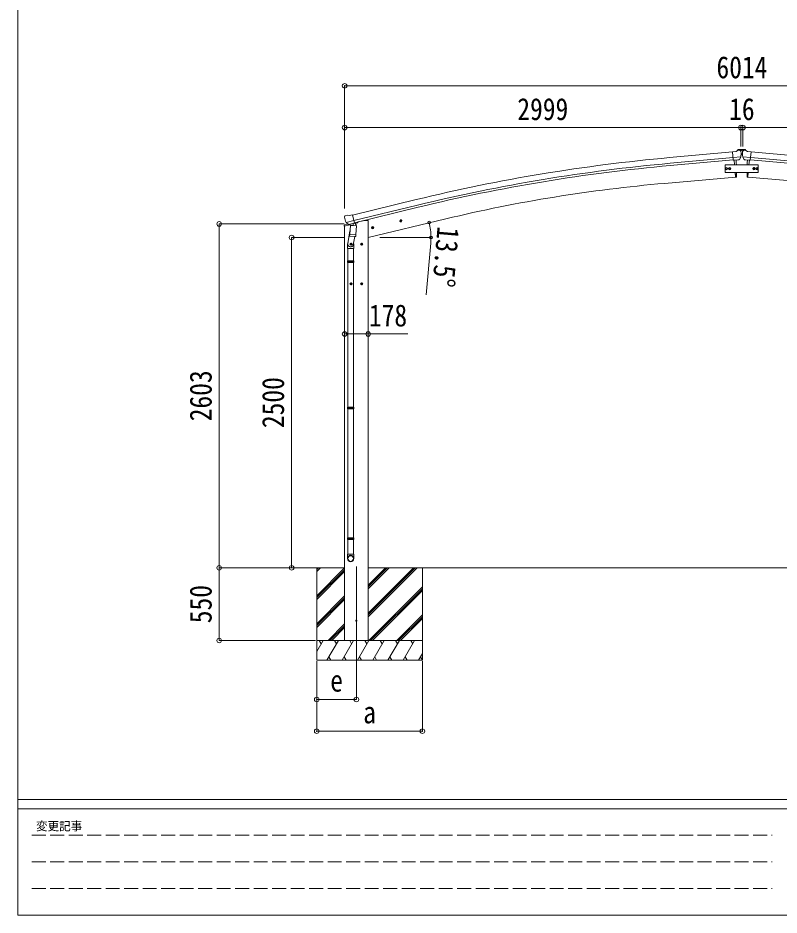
# Model space of a CAD drawing. Units: millimetres at full size. Extents: x -9783 to 33754, y -10064 to 6752.
# Drawn here: x -9783 to -4022, y -6828 to -38 of the extents above; entities that cross this region are included whole.
import ezdxf
from ezdxf.enums import TextEntityAlignment as Align

# ---------------------------------------------------------------- set-up
doc = ezdxf.new("R2010")
doc.units = ezdxf.units.MM
doc.header["$LTSCALE"] = 35
doc.header["$PDMODE"] = 32
doc.header["$PDSIZE"] = 35
doc.linetypes.add('DASHED3', pattern=[4, 3, -1])
for name, color, linetype, lineweight in [('0-0_0', 7, 'Continuous', 9), ('0-1_本体', 4, 'Continuous', 9), ('0-2_部品', 7, 'Continuous', 9), ('0-7_合掌部品', 3, 'Continuous', 9), ('0-8_PARTS2', 2, 'Continuous', 9), ('0-A_寸法', 6, 'Continuous', 9), ('F-0_240', 7, 'Continuous', 9)]:
    doc.layers.add(name, color=color, linetype=linetype, lineweight=lineweight)
doc.styles.add('ＭＳ ゴシック', font='')
doc.styles.get('ＭＳ ゴシック').set_extended_font_data('MS Gothic')

msp = doc.modelspace()

# ---------------------------------------------------------------- linework, layer by layer
at = {"layer": '0-0_0'}
for p, q in [((-7895.44, -4200.05), (-7310.11, -4200.05)), ((-7521.36, -4411.28), (-7310.11, -4200.03)), ((-7521.36, -4200.05), (-7521.36, -4900.05)), ((-7521.36, -4227.43), (-7493.97, -4200.05)), ((-7521.36, -4213.29), (-7508.12, -4200.05)), ((-7132.11, -4570.81), (-6761.34, -4200.05)), ((-7132.11, -4542.53), (-6789.63, -4200.05)), ((-7132.11, -4556.67), (-6775.48, -4200.05)), ((-7132.11, -4358.68), (-6973.47, -4200.05)), ((-7132.11, -4344.54), (-6987.62, -4200.05)), ((-7132.11, -4330.4), (-7001.76, -4200.05)), ((-7132.11, -4200.05), (-4302.69, -4200.05)), ((-6721.36, -4200.05), (-6721.36, -4900.05)), ((-1474.14, -4200.05), (-4303.56, -4200.05)), ((-7521.36, -4425.42), (-7310.11, -4214.17)), ((-7521.36, -4439.56), (-7310.11, -4228.32)), ((-7127.5, -4750.05), (-6721.36, -4343.91)), ((-7521.36, -4623.41), (-7310.11, -4412.16)), ((-7113.36, -4750.05), (-6721.36, -4358.05)), ((-7099.21, -4750.05), (-6721.36, -4372.2)), ((-7521.36, -4637.55), (-7310.11, -4426.3)), ((-7521.36, -4651.7), (-7310.11, -4440.45)), ((-6915.37, -4750.05), (-6721.36, -4556.04)), ((-6901.22, -4750.05), (-6721.36, -4570.19)), ((-6887.08, -4750.05), (-6721.36, -4584.33)), ((-7435.87, -4750.05), (-7310.11, -4624.29)), ((-7421.72, -4750.05), (-7310.11, -4638.44)), ((-7407.58, -4750.05), (-7310.11, -4652.58)), ((-6721.36, -4750.05), (-7521.36, -4750.05)), ((-7521.36, -4833.88), (-7472.96, -4750.05)), ((-7487.96, -4776.03), (-7502.96, -4750.05)), ((-7444.09, -4900.05), (-7357.49, -4750.05)), ((-7372.49, -4776.03), (-7387.49, -4750.05)), ((-7328.62, -4900.05), (-7242.02, -4750.05)), ((-7257.02, -4776.03), (-7272.02, -4750.05)), ((-7213.15, -4900.05), (-7126.55, -4750.05)), ((-7141.55, -4776.03), (-7156.55, -4750.05)), ((-7097.68, -4900.05), (-7011.08, -4750.05)), ((-7026.08, -4776.03), (-7041.08, -4750.05)), ((-6982.21, -4900.05), (-6895.61, -4750.05)), ((-6925.61, -4750.05), (-6910.61, -4776.03)), ((-6866.74, -4900.05), (-6780.14, -4750.05)), ((-6795.14, -4776.03), (-6810.14, -4750.05)), ((-7429.09, -4874.07), (-7414.09, -4900.05)), ((-7313.62, -4874.07), (-7298.62, -4900.05)), ((-7198.15, -4874.07), (-7183.15, -4900.05)), ((-7082.68, -4874.07), (-7067.68, -4900.05)), ((-6967.21, -4874.07), (-6952.21, -4900.05)), ((-6851.74, -4874.07), (-6836.74, -4900.05)), ((-6751.27, -4900.05), (-6721.36, -4848.24)), ((-6736.27, -4874.07), (-6721.27, -4900.05)), ((-7521.36, -4900.05), (-6721.36, -4900.05))]:
    msp.add_line(p, q, dxfattribs=at)
at = {"layer": '0-1_本体'}
for p, q in [((-4851.11, -1095.42), (-4373.78, -1052.38)), ((-3755.13, -1095.42), (-4232.46, -1052.38)), ((-4847.24, -1138.41), (-4370.07, -1095.38)), ((-4845.73, -1155.18), (-4368.55, -1112.15)), ((-3760.52, -1155.18), (-4237.69, -1112.15)), ((-3759, -1138.41), (-4236.18, -1095.38)), ((-4350.08, -1242.96), (-4888.03, -1290.02)), ((-4256.16, -1242.96), (-3718.22, -1290.02)), ((-7250.64, -1529.9), (-6767.76, -1412.42)), ((-7240.6, -1571.88), (-6757.52, -1454.58)), ((-7236.63, -1588.25), (-6753.54, -1470.95)), ((-6544.02, -1558.86), (-7132.11, -1700.05)), ((-7310.11, -4750.05), (-7310.11, -1613.49)), ((-7282.14, -1596.79), (-7282.14, -1597.34)), ((-7208.12, -1582.54), (-7156.11, -1570.05)), ((-7132.11, -1570.05), (-7156.11, -1570.05)), ((-7132.11, -1570.05), (-7132.11, -4750.05))]:
    msp.add_line(p, q, dxfattribs=at)
at = {"layer": '0-1_本体', "color": 6}
msp.add_line((-7132.11, -2430.23), (-7310.11, -2430.23), dxfattribs=at)
at = {"layer": '0-1_本体'}
for centre, radius, start, end in [((-3675.06, -14149.45), 13106.9, 95.14794, 103.64794), ((-3675.06, -14149.45), 13063.74, 95.14794, 103.64794), ((-3675.06, -14149.45), 13046.9, 95.14794, 103.64794), ((-3909.42, -12552.67), 11305.08, 94.96591, 103.47643)]:
    msp.add_arc(centre, radius, start, end, dxfattribs=at)
at = {"layer": '0-2_部品'}
for p, q in [((-7312.09, -1545.48), (-7311.82, -1546.63)), ((-7307.88, -1536.91), (-7311.73, -1543.2)), ((-7304.78, -1534.66), (-7291.6, -1531.49)), ((-7277.04, -1534.17), (-7290.3, -1531.47)), ((-7277.04, -1534.17), (-7251.11, -1527.94)), ((-7312.67, -1614.11), (-7269.65, -1603.78)), ((-7312.67, -1607.22), (-7312.67, -1614.11)), ((-7284.21, -1598.02), (-7310.37, -1604.3)), ((-7298.04, -1585.79), (-7240.53, -1571.98)), ((-7281.19, -1600.7), (-7297.57, -1586.21)), ((-7278.48, -1601.27), (-7270.96, -1599.46)), ((-7277.64, -1601.16), (-7276.11, -1600.79)), ((-7276.11, -1600.79), (-7239.41, -1591.98)), ((-7274.28, -1601.02), (-7274.33, -1601.76)), ((-7273.57, -1602.8), (-7247.76, -1609.24)), ((-7266.65, -1608.15), (-7271.33, -1674.99)), ((-7220.97, -1611.34), (-7266.65, -1608.15)), ((-7264.88, -1604.97), (-7265.11, -1608.26)), ((-7245.36, -1593.8), (-7246.38, -1608.41)), ((-7239.41, -1591.98), (-7237.88, -1591.61)), ((-7236.33, -1589.51), (-7235.38, -1589.58)), ((-7235.38, -1589.58), (-7222.07, -1604.89)), ((-7231.08, -1594.52), (-7211.95, -1589.93)), ((-7225.64, -1678.18), (-7220.97, -1611.34)), ((-7222.07, -1604.89), (-7222.51, -1611.24)), ((-7208.12, -1581.33), (-7208.12, -1585.07)), ((-7108.55, -1627.65), (-7089.1, -1622.98)), ((-7103.99, -1619.87), (-7106.12, -1627.07)), ((-7096.69, -1618.12), (-7103.99, -1619.87)), ((-7096.49, -1635.04), (-7101.16, -1615.59)), ((-7091.52, -1623.56), (-7096.69, -1618.12)), ((-7093.66, -1630.76), (-7091.52, -1623.56)), ((-6894.61, -1576.29), (-6875.17, -1571.62)), ((-6890.06, -1568.51), (-6892.19, -1575.71)), ((-6882.76, -1566.76), (-6890.06, -1568.51)), ((-6882.55, -1583.68), (-6887.22, -1564.23)), ((-6877.59, -1572.2), (-6882.76, -1566.76)), ((-6879.72, -1579.4), (-6877.59, -1572.2)), ((-7269.6, -1650.22), (-7285.51, -1746.39)), ((-7272.19, -1687.45), (-7271.31, -1674.99)), ((-7271.79, -1688.81), (-7271.79, -1688.81)), ((-7225.64, -1678.18), (-7271.33, -1674.99)), ((-7270.34, -1689.59), (-7228.65, -1692.51)), ((-7234.07, -1692.13), (-7244.81, -1755.71)), ((-7225.65, -1678.18), (-7226.54, -1690.88)), ((-7287.66, -1783.55), (-7287.66, -1749.2)), ((-7251.11, -1750.29), (-7271.11, -1750.29)), ((-7261.11, -1742.79), (-7267.61, -1746.54)), ((-7267.61, -1746.54), (-7267.61, -1754.05)), ((-7267.61, -1754.05), (-7261.11, -1757.8)), ((-7261.11, -1760.29), (-7261.11, -1740.29)), ((-7254.61, -1746.54), (-7261.11, -1742.79)), ((-7241.66, -1748.89), (-7241.66, -1783.55)), ((-7171.11, -1750.29), (-7191.11, -1750.29)), ((-7181.11, -1742.79), (-7187.61, -1746.54)), ((-7187.61, -1746.54), (-7187.61, -1754.05)), ((-7187.61, -1754.05), (-7181.11, -1757.8)), ((-7181.11, -1760.29), (-7181.11, -1740.29)), ((-7174.61, -1746.54), (-7181.11, -1742.79)), ((-7241.66, -1783.55), (-7287.66, -1783.55)), ((-7285.66, -1783.55), (-7285.66, -1877.55)), ((-7243.66, -1783.55), (-7243.66, -1877.55)), ((-7287.66, -1879.55), (-7286.66, -1877.55)), ((-7241.66, -1879.55), (-7287.66, -1879.55)), ((-7241.66, -1887.55), (-7287.66, -1887.55)), ((-7242.66, -1877.55), (-7286.66, -1877.55)), ((-7242.66, -1889.55), (-7286.66, -1889.55)), ((-7285.66, -1889.55), (-7285.66, -2983.74)), ((-7243.66, -1889.55), (-7243.66, -2983.74)), ((-7241.66, -1879.55), (-7242.66, -1877.55)), ((-7241.66, -1887.55), (-7242.66, -1889.55)), ((-7241.66, -1879.55), (-7241.66, -1887.55)), ((-7251.11, -2050.29), (-7271.11, -2050.29)), ((-7261.11, -2042.79), (-7267.61, -2046.54)), ((-7267.61, -2046.54), (-7267.61, -2054.05)), ((-7267.61, -2054.05), (-7261.11, -2057.8)), ((-7261.11, -2060.29), (-7261.11, -2040.29)), ((-7254.61, -2046.54), (-7261.11, -2042.79)), ((-7171.11, -2050.29), (-7191.11, -2050.29)), ((-7181.11, -2042.79), (-7187.61, -2046.54)), ((-7187.61, -2046.54), (-7187.61, -2054.05)), ((-7187.61, -2054.05), (-7181.11, -2057.8)), ((-7181.11, -2060.29), (-7181.11, -2040.29)), ((-7174.61, -2046.54), (-7181.11, -2042.79)), ((-7287.66, -2985.74), (-7286.66, -2983.74)), ((-7241.66, -2985.74), (-7287.66, -2985.74)), ((-7242.66, -2983.74), (-7286.66, -2983.74)), ((-7241.66, -2985.74), (-7242.66, -2983.74)), ((-7241.66, -2985.74), (-7241.66, -2993.74)), ((-7241.66, -2993.74), (-7287.66, -2993.74)), ((-7242.66, -2995.74), (-7286.66, -2995.74)), ((-7285.66, -2995.74), (-7285.66, -3973.93)), ((-7243.66, -2995.74), (-7243.66, -3973.93)), ((-7241.66, -2993.74), (-7242.66, -2995.74)), ((-7287.66, -3975.93), (-7286.66, -3973.93)), ((-7241.66, -3975.93), (-7287.66, -3975.93)), ((-7241.66, -3983.93), (-7287.66, -3983.93)), ((-7242.66, -3973.93), (-7286.66, -3973.93)), ((-7242.66, -3985.93), (-7286.66, -3985.93)), ((-7285.66, -3985.93), (-7285.66, -4095.93)), ((-7243.66, -3985.93), (-7243.66, -4095.93)), ((-7241.66, -3975.93), (-7242.66, -3973.93)), ((-7241.66, -3983.93), (-7242.66, -3985.93)), ((-7241.66, -3975.93), (-7241.66, -3983.93)), ((-7287.66, -4130.07), (-7287.66, -4095.93)), ((-7241.66, -4095.93), (-7287.66, -4095.93)), ((-7241.66, -4130.07), (-7241.66, -4095.93))]:
    msp.add_line(p, q, dxfattribs=at)
for points in [[(-7245.68, -1593.39), (-7235.95, -1591.06), (-7251.11, -1527.94)], [(-7298.31, -1585.21), (-7297.73, -1586.06), (-7297.57, -1586.21)], [(-7245.68, -1593.39), (-7245.91, -1593.54), (-7270.68, -1599.49), (-7270.96, -1599.46)], [(-7106.12, -1627.07), (-7100.95, -1632.51), (-7093.66, -1630.76)], [(-6892.19, -1575.71), (-6887.02, -1581.15), (-6879.72, -1579.4)], [(-7261.11, -1757.8), (-7254.61, -1754.05), (-7254.61, -1746.54)], [(-7181.11, -1757.8), (-7174.61, -1754.05), (-7174.61, -1746.54)], [(-7287.66, -1879.55), (-7287.66, -1887.55), (-7286.66, -1889.55)], [(-7261.11, -2057.8), (-7254.61, -2054.05), (-7254.61, -2046.54)], [(-7181.11, -2057.8), (-7174.61, -2054.05), (-7174.61, -2046.54)], [(-7287.66, -2985.74), (-7287.66, -2993.74), (-7286.66, -2995.74)], [(-7287.66, -3975.93), (-7287.66, -3983.93), (-7286.66, -3985.93)]]:
    msp.add_lwpolyline(points, dxfattribs=at)
for centre, radius in [((-7098.82, -1625.32), 8.5), ((-7098.82, -1625.32), 7.7), ((-7098.82, -1625.32), 6.5), ((-6884.89, -1573.96), 8.5), ((-6884.89, -1573.96), 7.7), ((-6884.89, -1573.96), 6.5), ((-7261.11, -1750.29), 8.5), ((-7261.11, -1750.29), 7.7), ((-7261.11, -1750.29), 6.5), ((-7181.11, -1750.29), 8.5), ((-7181.11, -1750.29), 7.7), ((-7181.11, -1750.29), 6.5), ((-7261.11, -2050.29), 8.5), ((-7261.11, -2050.29), 7.7), ((-7261.11, -2050.29), 6.5), ((-7181.11, -2050.29), 8.5), ((-7181.11, -2050.29), 7.7), ((-7181.11, -2050.29), 6.5)]:
    msp.add_circle(centre, radius, dxfattribs=at)
at = {"layer": '0-2_部品', "color": 4}
msp.add_circle((-7221.11, -4600.05), 4.5, dxfattribs=at)
at = {"layer": '0-2_部品'}
for centre, radius, start, end in [((-7115.01, -1499.38), 202.4, 193.5, 205.09125), ((-7303.61, -1539.52), 5, 103.5, 148.5), ((-7290.9, -1534.41), 3, 78.5, 103.5), ((-7309.67, -1607.22), 3, 103.5, 180), ((-7277.76, -1600.67), 0.5, 248.23754, 283.5), ((-7274.77, -1600.99), 0.5, 356, 103.5), ((-7273.33, -1601.83), 1, 176, 256), ((-7247.4, -1608.27), 1.03, 250.03897, 351.96569), ((-7244.76, -1593.89), 0.604, 100.59842, 172.20595), ((-7238, -1591.13), 0.5, 283.5, 318.76246), ((-7213.12, -1585.07), 5, 283.5, 0), ((-7270.25, -1687.62), 1.95, 175.04017, 217.47766), ((-7270.2, -1687.59), 2, 217.40962, 266), ((-7228.51, -1690.51), 2, 266, 349.46843), ((-7257.66, -1749.2), 30, 177.45142, 180)]:
    msp.add_arc(centre, radius, start, end, dxfattribs=at)
for centre, major_axis, ratio, start_param, end_param in [((-7309.18, -1544.77), (-1.57, -2.57), 0.99628, 4.712389, 5.4996506), ((-7279.2, -1598.44), (-0.73, -2.92), 0.997631, 5.8041905, 6.6006116), ((-7279.15, -1598.22), (2.63, 3.16), 0.650902, 4.0958226, 4.1686332), ((-7279.18, -1598.34), (-0.73, -2.92), 0.997631, 0.3902369, 0.4789948), ((-7264.66, -1748.89), (23, 0), 0.996195, 2.5560258, 6.5663028), ((-7264.66, -1748.89), (21, 0), 0.996195, 2.9349147, 5.9512394), ((-7264.66, -4128.32), (-23, 0), 0.996195, 3.1415927, 6.2831853), ((-7264.66, -4130.07), (-23, 0), 0.996195, 3.1415927, 6.2831853), ((-7264.66, -4130.07), (0, -23.43), 0.981806, 4.712389, 7.8539816)]:
    msp.add_ellipse(centre, major_axis=major_axis, ratio=ratio, start_param=start_param, end_param=end_param, dxfattribs=at)
msp.add_ellipse((-7264.66, -4130.07), major_axis=(21, 0), ratio=0.996195, dxfattribs=at)
at = {"layer": '0-7_合掌部品'}
for p, q in [((-4347.4, -1047.98), (-4373.96, -1050.31)), ((-4368.31, -1114.97), (-4373.96, -1050.31)), ((-4347.4, -1047.98), (-4335.68, -1041.22)), ((-4320.77, -1039.63), (-4334.44, -1040.83)), ((-4307.84, -1032.66), (-4331.98, -1034.77)), ((-4311.64, -1045.38), (-4317.12, -1040.78)), ((-4310.58, -1047.43), (-4310.46, -1048.77)), ((-4309.86, -1074.16), (-4297.82, -1074.16)), ((-4307.84, -1032.66), (-4299.84, -1032.66)), ((-4302.58, -1037.38), (-4301.74, -1037.38)), ((-4302.58, -1070.08), (-4301.74, -1070.08)), ((-4299.84, -1032.66), (-4275.7, -1034.77)), ((-4297.2, -1047.43), (-4297.31, -1048.77)), ((-4296.13, -1045.38), (-4290.65, -1040.78)), ((-4287, -1039.63), (-4273.33, -1040.83)), ((-4272.34, -1040.59), (-4275.7, -1034.77)), ((-4272.34, -1041.09), (-4272.34, -1040.59)), ((-4260.37, -1047.98), (-4272.09, -1041.22)), ((-4260.37, -1047.98), (-4233.81, -1050.31)), ((-4239.47, -1114.97), (-4233.81, -1050.31)), ((-4311.1, -1090.27), (-4370.02, -1095.43)), ((-4358.34, -1114.1), (-4368.31, -1114.97)), ((-4361.33, -1114.36), (-4358.33, -1148.7)), ((-4358.33, -1148.7), (-4361.33, -1114.36)), ((-4324.74, -1111.16), (-4332.44, -1111.83)), ((-4322.35, -1109.76), (-4311.42, -1090.82)), ((-4296.67, -1090.27), (-4237.76, -1095.43)), ((-4285.42, -1109.76), (-4296.35, -1090.82)), ((-4283.03, -1111.16), (-4275.33, -1111.83)), ((-4246.44, -1114.36), (-4249.44, -1148.7)), ((-4249.44, -1148.7), (-4246.44, -1114.36)), ((-4249.43, -1114.1), (-4239.47, -1114.97)), ((-4353.08, -1208.7), (-4350.08, -1242.96)), ((-4350.28, -1240.69), (-4353.08, -1208.7)), ((-4254.69, -1208.7), (-4257.69, -1242.96)), ((-4257.49, -1240.69), (-4254.69, -1208.7)), ((-4350.04, -1243.46), (-4350.28, -1240.69)), ((-4347.43, -1243.07), (-4350.04, -1243.46)), ((-4260.34, -1243.07), (-4257.73, -1243.46)), ((-4257.73, -1243.46), (-4257.49, -1240.69))]:
    msp.add_line(p, q, dxfattribs=at)
for points in [[(-4335.34, -1041.05), (-4335.34, -1040.59), (-4331.98, -1034.77)], [(-4305.1, -1036.54), (-4305.94, -1036.54), (-4305.94, -1037.38), (-4305.1, -1037.38)], [(-4305.1, -1069.24), (-4305.94, -1069.24), (-4305.94, -1070.08), (-4305.1, -1070.08)], [(-4303.42, -1035.7), (-4303.42, -1034.86), (-4304.26, -1034.86), (-4304.26, -1035.7)], [(-4304.26, -1038.22), (-4304.26, -1039.06), (-4303.42, -1039.06), (-4303.42, -1038.22)], [(-4303.42, -1068.4), (-4303.42, -1067.56), (-4304.26, -1067.56), (-4304.26, -1068.4)], [(-4304.26, -1070.92), (-4304.26, -1071.76), (-4303.42, -1071.76), (-4303.42, -1070.92)], [(-4301.74, -1037.38), (-4301.74, -1036.54), (-4302.58, -1036.54)], [(-4301.74, -1070.08), (-4301.74, -1069.24), (-4302.58, -1069.24)], [(-4358.34, -1114.1), (-4358.07, -1114.17), (-4332.7, -1111.95), (-4332.44, -1111.83)], [(-4344.88, -1148.7), (-4345.46, -1135.15), (-4346.97, -1113.19)], [(-4311.03, -1089.64), (-4311.31, -1090.63), (-4311.42, -1090.82)], [(-4296.75, -1089.64), (-4296.46, -1090.63), (-4296.35, -1090.82)], [(-4249.43, -1114.1), (-4249.7, -1114.17), (-4275.07, -1111.95), (-4275.33, -1111.83)], [(-4262.89, -1148.7), (-4262.31, -1135.15), (-4260.81, -1113.19)], [(-4344.88, -1240.23), (-4344.05, -1214.61), (-4344, -1208.7)], [(-4262.89, -1240.23), (-4263.73, -1214.61), (-4263.77, -1208.7)]]:
    msp.add_lwpolyline(points, dxfattribs=at)
for points in [[(-4178.87, -1208.7), (-4178.87, -1148.7), (-4428.87, -1148.7), (-4428.87, -1208.7)], [(-4426.88, -1178.7), (-4423.12, -1172.2), (-4415.62, -1172.2), (-4411.87, -1178.7), (-4415.62, -1185.2), (-4423.12, -1185.2)], [(-4403.38, -1178.7), (-4399.62, -1172.2), (-4392.12, -1172.2), (-4388.37, -1178.7), (-4392.12, -1185.2), (-4399.62, -1185.2)], [(-4204.37, -1178.7), (-4208.12, -1172.2), (-4215.62, -1172.2), (-4219.38, -1178.7), (-4215.62, -1185.2), (-4208.12, -1185.2)], [(-4180.87, -1178.7), (-4184.62, -1172.2), (-4192.12, -1172.2), (-4195.88, -1178.7), (-4192.12, -1185.2), (-4184.62, -1185.2)]]:
    msp.add_lwpolyline(points, close=True, dxfattribs=at)
for centre, radius in [((-4303.84, -1036.96), 3.5), ((-4303.84, -1069.66), 3.5), ((-4419.37, -1178.7), 8.5), ((-4419.37, -1178.7), 7.7), ((-4419.37, -1178.7), 6.5), ((-4395.87, -1178.7), 8.5), ((-4395.87, -1178.7), 7.7), ((-4395.87, -1178.7), 6.5), ((-4211.87, -1178.7), 8.5), ((-4211.87, -1178.7), 7.7), ((-4211.87, -1178.7), 6.5), ((-4211.66, -1175.82), 6.5), ((-4188.37, -1178.7), 8.5), ((-4188.37, -1178.7), 7.7), ((-4188.37, -1178.7), 6.5)]:
    msp.add_circle(centre, radius, dxfattribs=at)
for centre, radius, start, end in [((-4334.18, -1043.82), 3, 95, 120), ((-4320.34, -1044.61), 5, 50.00648, 94.99352), ((-4512.09, -1066.41), 202.4, 353.4085, 5), ((-4305.1, -1035.7), 0.84, 270, 0), ((-4305.1, -1038.22), 0.84, 0, 90), ((-4305.1, -1068.4), 0.84, 270, 0), ((-4305.1, -1070.92), 0.84, 0, 90), ((-4302.58, -1035.7), 0.84, 180, 270), ((-4302.58, -1038.22), 0.84, 90, 180), ((-4302.58, -1068.4), 0.84, 180, 270), ((-4302.58, -1070.92), 0.84, 90, 180), ((-4095.69, -1066.41), 202.4, 175, 186.5915), ((-4287.43, -1044.61), 5, 85.00648, 129.99352), ((-4273.59, -1043.82), 3, 60, 85), ((-4347.87, -1240.1), 3, 278.50322, 357.46219), ((-4259.9, -1240.1), 3, 182.53781, 261.49678)]:
    msp.add_arc(centre, radius, start, end, dxfattribs=at)
for centre, major_axis, ratio, start_param, end_param in [((-4306.25, -1043.38), (-15.35, 3.44), 0.101033, 5.9751426, 5.9753737), ((-4313.57, -1047.68), (2.71, -1.31), 0.997474, 0.5366567, 1.3225652), ((-4294.2, -1047.68), (-2.71, -1.31), 0.997474, 4.9606201, 5.7465286), ((-4301.52, -1043.38), (15.35, 3.44), 0.101033, 0.3078116, 0.3080427), ((-4325.01, -1108.16), (1.62, -2.54), 0.997631, 5.8041905, 5.8929484), ((-4325.08, -1108.05), (-3.5, 2.17), 0.650902, 2.1145521, 2.1873627), ((-4324.95, -1108.25), (1.62, -2.54), 0.997631, 5.965759, 6.7621801), ((-4282.82, -1108.25), (-1.62, -2.54), 0.997631, 5.8041905, 6.6006116), ((-4282.7, -1108.05), (3.5, 2.17), 0.650902, 4.0958226, 4.1686332), ((-4282.77, -1108.16), (-1.62, -2.54), 0.997631, 0.3902369, 0.4789948)]:
    msp.add_ellipse(centre, major_axis=major_axis, ratio=ratio, start_param=start_param, end_param=end_param, dxfattribs=at)
at = {"layer": '0-8_PARTS2'}
msp.add_line((-7221.11, -4190.84), (-7221.11, -4950.05), dxfattribs=at)
at = {"layer": '0-A_寸法'}
for p, q in [((-7310.11, -551.69), (-7310.11, -868.31)), ((-7310.11, -551.69), (-1296.14, -551.69)), ((-7310.11, -868.31), (-7310.11, -1480.54)), ((-7310.11, -868.31), (-4311.11, -868.31)), ((-4311.11, -868.31), (-4311.11, -1011.84)), ((-4311.11, -868.31), (-4311.11, -1011.84)), ((-4311.11, -868.31), (-4295.11, -868.31)), ((-4295.11, -868.31), (-4295.11, -1011.84)), ((-4295.11, -868.31), (-1296.14, -868.31)), ((-8259.68, -1597.05), (-7314.6, -1597.05)), ((-8259.68, -4200.05), (-8259.68, -1597.05)), ((-7711.71, -1700.05), (-7314.6, -1700.05)), ((-7711.71, -4200.05), (-7711.71, -1700.05)), ((-7042.61, -1700.05), (-6655.75, -1700.05)), ((-6658.61, -1742.51), (-6692.97, -2135.01)), ((-7132.11, -2430.23), (-6832.11, -2430.23)), ((-8259.68, -4200.05), (-7531.57, -4200.05)), ((-8259.68, -4750.05), (-8259.68, -4200.05)), ((-8259.68, -4750.05), (-7531.57, -4750.05)), ((-7521.36, -5436.42), (-7521.36, -4907.47)), ((-7521.36, -5196.44), (-7521.36, -4907.47)), ((-7221.11, -5196.44), (-7221.11, -4907.47)), ((-6721.36, -5436.42), (-6721.36, -4907.47)), ((-7221.11, -5196.44), (-7521.36, -5196.44)), ((-7521.36, -5436.42), (-6721.36, -5436.42))]:
    msp.add_line(p, q, dxfattribs=at)
for centre in [(-6670.2, -1586.4), (-6656.75, -1700.05)]:
    msp.add_circle(centre, 10.62, dxfattribs=at)
for start, end in [(0, 13.5), (354.99678, 0)]:
    msp.add_arc((-7143.61, -1700.05), 486.86, start, end, dxfattribs=at)
for p in [(-7310.11, -551.69), (-7310.11, -868.31), (-4311.11, -868.31), (-4295.11, -868.31), (-8259.68, -1597.05), (-7711.71, -1700.05), (-7310.11, -2430.23), (-7132.11, -2430.23), (-8259.68, -4200.05), (-7711.71, -4200.05), (-8259.68, -4750.05), (-7521.36, -5196.44), (-7221.11, -5196.44), (-7521.36, -5436.42), (-6721.36, -5436.42)]:
    msp.add_point(p, dxfattribs=at)
at = {"layer": 'F-0_240', "color": 5}
for p, q in [((-9783.03, 6751.9), (-9783.03, -6828.1)), ((-9783.03, -5953.1), (9396.97, -5953.1)), ((-9783.03, -6023.1), (6285.75, -6023.1)), ((-9783.03, -6828.1), (9396.97, -6828.1))]:
    msp.add_line(p, q, dxfattribs=at)
at = {"layer": 'F-0_240', "color": 4, "linetype": 'DASHED3'}
for p, q in [((-9678.03, -6224.35), (-4074.25, -6224.35)), ((-9678.03, -6425.6), (-4074.25, -6425.6)), ((-9678.03, -6626.85), (-4074.25, -6626.85))]:
    msp.add_line(p, q, dxfattribs=at)

# ---------------------------------------------------------------- texts
at = {"layer": '0-A_寸法', "color": 7, "style": 'ＭＳ ゴシック', "width": 0.85}
for s, p in [('6014', (-4495.62, -544.69)), ('2999', (-6003.11, -861.31)), ('16', (-4399.36, -861.31)), ('178', (-7126.48, -2423.23)), ('e', (-7419.48, -5186.94)), ('a', (-7169.48, -5426.92))]:
    msp.add_text(s, height=166.8, dxfattribs=at).set_placement(p, align=Align.BOTTOM_LEFT)
for s, rotation, p in [('13.5°', 264.997, (-6656.16, -1608.46)), ('2603', 90, (-8266.68, -3091.05)), ('2500', 90, (-7718.71, -3142.55)), ('550', 90, (-8266.68, -4619.43))]:
    msp.add_text(s, height=166.8, rotation=rotation, dxfattribs=at).set_placement(p, align=Align.BOTTOM_LEFT)
at = {"layer": 'F-0_240', "style": 'ＭＳ ゴシック'}
msp.add_text('変更記事', height=64.15, dxfattribs=at).set_placement((-9646.27, -6206.85), align=Align.BOTTOM_LEFT)

doc.saveas('drawing.dxf')
